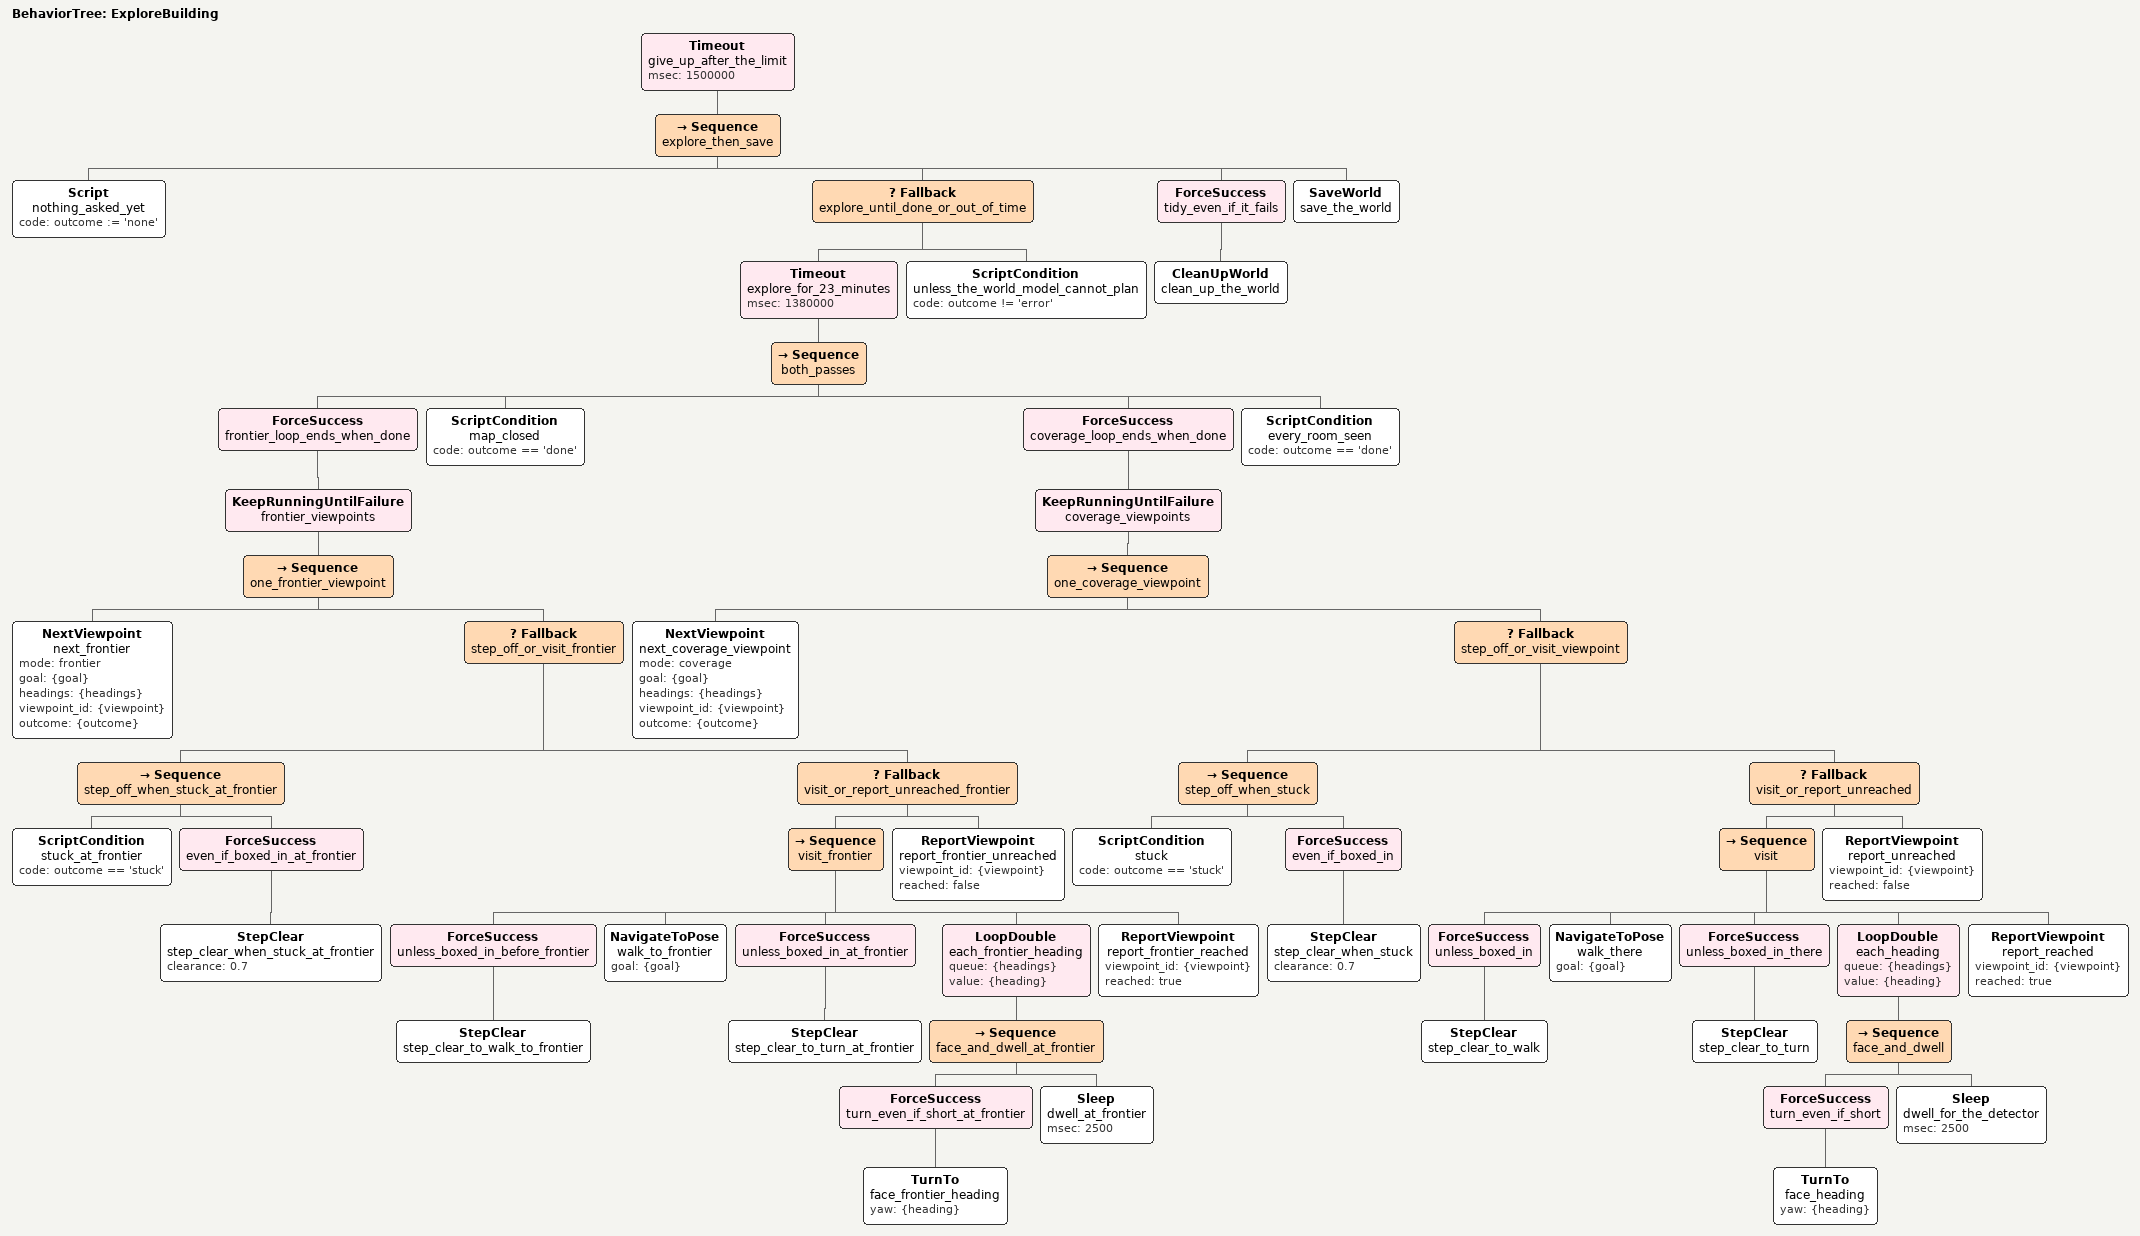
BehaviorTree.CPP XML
<?xml version="1.0"?>
<root BTCPP_format="4">
  <BehaviorTree ID="ExploreBuilding">
    <Timeout name="give_up_after_the_limit" msec="1500000">
      <Sequence name="explore_then_save">
        <Script name="nothing_asked_yet" code="outcome := 'none'"/>
        <Fallback name="explore_until_done_or_out_of_time">
          <Timeout name="explore_for_23_minutes" msec="1380000">
            <Sequence name="both_passes">
              <ForceSuccess name="frontier_loop_ends_when_done">
                <KeepRunningUntilFailure name="frontier_viewpoints">
                  <Sequence name="one_frontier_viewpoint">
                    <NextViewpoint name="next_frontier" mode="frontier" goal="{goal}"
                                   headings="{headings}" viewpoint_id="{viewpoint}"
                                   outcome="{outcome}"/>
                    <Fallback name="step_off_or_visit_frontier">
                      <Sequence name="step_off_when_stuck_at_frontier">
                        <ScriptCondition name="stuck_at_frontier" code="outcome == 'stuck'"/>
                        <ForceSuccess name="even_if_boxed_in_at_frontier">
                          <StepClear name="step_clear_when_stuck_at_frontier" clearance="0.7"/>
                        </ForceSuccess>
                      </Sequence>
                      <Fallback name="visit_or_report_unreached_frontier">
                        <Sequence name="visit_frontier">
                          <ForceSuccess name="unless_boxed_in_before_frontier">
                            <StepClear name="step_clear_to_walk_to_frontier"/>
                          </ForceSuccess>
                          <NavigateToPose name="walk_to_frontier" goal="{goal}"/>
                          <ForceSuccess name="unless_boxed_in_at_frontier">
                            <StepClear name="step_clear_to_turn_at_frontier"/>
                          </ForceSuccess>
                          <LoopDouble name="each_frontier_heading" queue="{headings}" value="{heading}">
                            <Sequence name="face_and_dwell_at_frontier">
                              <ForceSuccess name="turn_even_if_short_at_frontier">
                                <TurnTo name="face_frontier_heading" yaw="{heading}"/>
                              </ForceSuccess>
                              <Sleep name="dwell_at_frontier" msec="2500"/>
                            </Sequence>
                          </LoopDouble>
                          <ReportViewpoint name="report_frontier_reached" viewpoint_id="{viewpoint}" reached="true"/>
                        </Sequence>
                        <ReportViewpoint name="report_frontier_unreached" viewpoint_id="{viewpoint}" reached="false"/>
                      </Fallback>
                    </Fallback>
                  </Sequence>
                </KeepRunningUntilFailure>
              </ForceSuccess>
              <ScriptCondition name="map_closed" code="outcome == 'done'"/>
              <ForceSuccess name="coverage_loop_ends_when_done">
                <KeepRunningUntilFailure name="coverage_viewpoints">
                  <Sequence name="one_coverage_viewpoint">
                    <NextViewpoint name="next_coverage_viewpoint" mode="coverage" goal="{goal}"
                                   headings="{headings}" viewpoint_id="{viewpoint}"
                                   outcome="{outcome}"/>
                    <Fallback name="step_off_or_visit_viewpoint">
                      <Sequence name="step_off_when_stuck">
                        <ScriptCondition name="stuck" code="outcome == 'stuck'"/>
                        <ForceSuccess name="even_if_boxed_in">
                          <StepClear name="step_clear_when_stuck" clearance="0.7"/>
                        </ForceSuccess>
                      </Sequence>
                      <Fallback name="visit_or_report_unreached">
                        <Sequence name="visit">
                          <ForceSuccess name="unless_boxed_in">
                            <StepClear name="step_clear_to_walk"/>
                          </ForceSuccess>
                          <NavigateToPose name="walk_there" goal="{goal}"/>
                          <ForceSuccess name="unless_boxed_in_there">
                            <StepClear name="step_clear_to_turn"/>
                          </ForceSuccess>
                          <LoopDouble name="each_heading" queue="{headings}" value="{heading}">
                            <Sequence name="face_and_dwell">
                              <ForceSuccess name="turn_even_if_short">
                                <TurnTo name="face_heading" yaw="{heading}"/>
                              </ForceSuccess>
                              <Sleep name="dwell_for_the_detector" msec="2500"/>
                            </Sequence>
                          </LoopDouble>
                          <ReportViewpoint name="report_reached" viewpoint_id="{viewpoint}" reached="true"/>
                        </Sequence>
                        <ReportViewpoint name="report_unreached" viewpoint_id="{viewpoint}" reached="false"/>
                      </Fallback>
                    </Fallback>
                  </Sequence>
                </KeepRunningUntilFailure>
              </ForceSuccess>
              <ScriptCondition name="every_room_seen" code="outcome == 'done'"/>
            </Sequence>
          </Timeout>
          <!-- Out of time, or a pass ended short of done: save and let the next run carry on.
               Only a world model that cannot plan fails the skill. -->
          <ScriptCondition name="unless_the_world_model_cannot_plan" code="outcome != 'error'"/>
        </Fallback>
        <!-- What the world model can tell is not an object goes before anyone checks the map by
             hand; the save must not wait on it. -->
        <ForceSuccess name="tidy_even_if_it_fails">
          <CleanUpWorld name="clean_up_the_world"/>
        </ForceSuccess>
        <SaveWorld name="save_the_world"/>
      </Sequence>
    </Timeout>
  </BehaviorTree>

</root>
